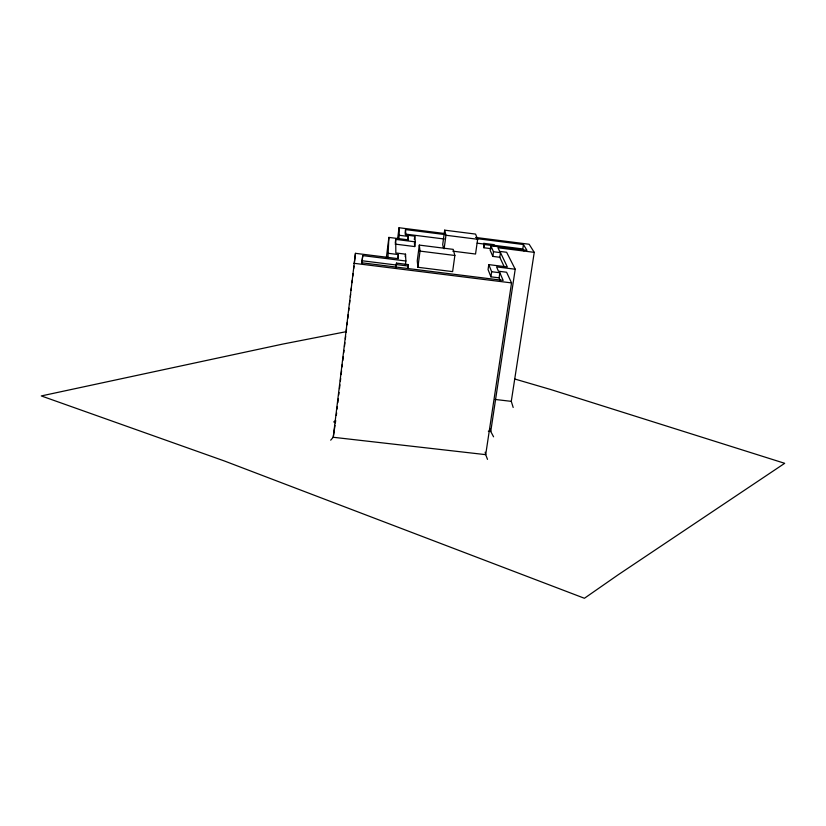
<?xml version="1.0" encoding="UTF-8"?>
<svg xmlns="http://www.w3.org/2000/svg" width="826" height="826" viewBox="0 0 826 826"><rect width="100%" height="100%" fill="white"/><g stroke="black" fill="none" stroke-linecap="round" stroke-linejoin="round"><path stroke-width="1.24" d="M387.9 258.435L388.891 237.403L408.447 239.87L408.199 236.401L399.237 235.276L399.041 227.728L444.956 233.562M388.53 253.345L398.266 254.563L398.349 258.693L355.459 253.334L333.239 437.274L330.689 440.175M336.327 415.437L336.626 412.876M337.08 409.056L337.38 406.495M337.834 402.675L338.278 398.844M338.732 395.014L339.032 392.464M339.486 388.633L339.94 384.802M340.395 380.972L340.694 378.422M341.148 374.591L341.592 370.76M342.047 366.93L342.346 364.38M342.8 360.549L343.255 356.718M343.709 352.888L344.008 350.338M344.463 346.507L344.907 342.676M345.361 338.846L345.66 336.296M346.115 332.465L346.569 328.634M347.023 324.814L347.323 322.254M347.777 318.423L348.221 314.603M348.675 310.772L348.975 308.212M349.429 304.391L349.883 300.561M350.338 296.73L350.637 294.18M351.091 290.349L351.391 287.789M351.99 282.688L352.289 280.138M352.743 276.307L353.043 273.757M353.652 268.646L353.951 266.096M354.406 262.265L355.459 253.334M361.819 263.205L362.769 255.616L405.876 261.006L405.349 265.105M386.351 257.826L388.891 237.403M395.272 242.916L395.716 239.395L415.354 241.873L414.745 246.571L395.117 244.093M397.585 239.22L399.041 227.728M398.751 239.106L399.237 235.276M396.026 266.829L396.501 263.112L408.24 264.578L408.013 268.553M396.201 267.087L396.501 263.112M397.781 258.404L398.266 254.563M405.112 232.922L405.535 229.576L444.842 234.563M405.194 256.669L405.514 254.171L395.84 252.963L395.716 239.395M407.703 240.232L408.199 236.401M407.755 268.295L408.24 264.578M414.322 239.581L414.766 236.153L405.865 235.018L405.535 229.576M419.309 245.095L417.254 260.861L417.904 267.283L452.627 271.62L454.858 255.482L453.206 249.369L419.309 245.095L420.021 251.104L417.904 267.283M452.793 251.156L475.539 254.026L477.645 239.272L475.57 234.088L444.667 230.165L442.705 244.599L443.448 247.872M362.769 255.616L361.788 262.792L503.179 280.406L499.844 272.756L491.656 271.723L488.785 264.619L507.329 266.943L500.484 252.622L493.504 251.744L490.83 245.776L526.957 250.35L523.457 244.537L476.54 238.59M444.12 248.812L445.957 235.255L444.667 230.165M483.871 243.36L484.366 244.527L494.506 245.807L493.958 244.63L483.871 243.36L483.902 247.759L491.501 248.719M483.902 247.759L484.366 244.527M490.83 245.776L490.169 250.319L492.823 256.401L499.802 257.278L504.5 267.387M488.785 264.619L488.063 269.565L490.912 276.824L499.09 277.835L500.04 280.066M492.823 256.401L493.504 251.744M490.912 276.824L491.656 271.723M499.802 257.278L500.484 252.622M335.015 425.318L333.239 437.274L485.698 454.651L487.505 459.359M335.366 422.933L335.717 420.537L333.683 421.983M499.09 277.835L499.844 272.756M493.576 436.809L490.747 431.492L515.217 269.224L496.581 266.891L498.45 271.217L506.586 272.239L511.542 282.905L485.698 454.651L485.172 452.183M523.942 250.928L522.786 248.956L523.457 244.537M513.183 407.466L511.284 401.353L534.246 252.353L529.136 244.248L475.57 237.444M346.445 331.629L282.699 344.091L41.3 395.933L224.342 460.96L584.416 598.272L618.302 574.7L784.7 463.314L550.88 389.573L514.546 378.948M488.342 431.213L490.747 431.492L490.138 428.983M494.919 399.433L511.284 401.353M353.765 263.267L511.542 282.905M420.021 251.104L454.858 255.482M396.511 264.588L408.333 266.065M362.149 260.758L396.356 265.032M445.957 235.255L477.645 239.272M404.967 234.037L444.243 239.013M477.18 243.174L484.779 244.145M493.649 245.26L522.786 248.956M534.246 252.353L497.954 247.759L499.689 251.393L506.627 252.271L515.217 269.224M414.766 236.153L415.354 241.873M414.404 243.061L414.745 246.571M405.514 254.171L405.876 261.006"/></g></svg>
